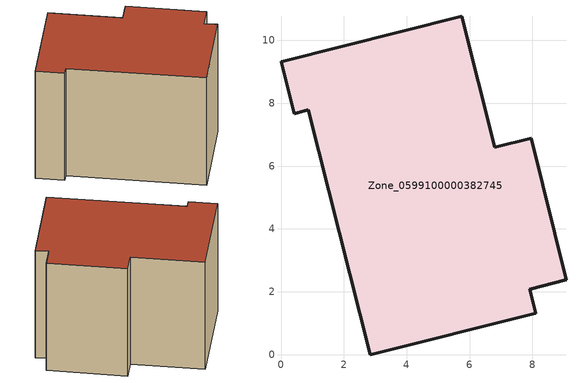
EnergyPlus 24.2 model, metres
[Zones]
Zone_0599100000382745
 floor ground (C_G): 6.8,6.61 7.97,6.89 9.07,2.38 7.92,2.08 8.11,1.32 2.84,0 0.87,7.79 0.41,7.67 0,9.32 5.75,10.77 z0
 wall outside (C_F): 2.84,0 8.11,1.32 7.92,2.08 9.07,2.38 7.97,6.89 6.8,6.61 5.75,10.77 0,9.32 0.41,7.67 0.87,7.79 2.84,0 z0:7.35
 roof outside (C_R): 5.75,10.77 0,9.32 0.41,7.67 0.87,7.79 2.84,0 8.11,1.32 7.92,2.08 9.07,2.38 7.97,6.89 6.8,6.61 z7.35
[BUILDING]
Pand.0599100000382745: North Axis=0; Terrain=City; Loads Convergence Tolerance Value=0.04; Temperature Convergence Tolerance Value=0.4; Solar Distribution=FullExterior; Maximum Number of Warmup Days=25; Minimum Number of Warmup Days=1
[Site:Location]
Rotterdam.The.Hague.AP_ZH_NLD Design_Conditions: Latitude=51.96; Longitude=4.45; Time Zone=1; Elevation=-4.5
[SITE:GROUNDTEMPERATURE:BUILDINGSURFACE]
18, 18, 18, 18, 18, 18, 18, 18, 18, 18, 18, 18
[MATERIAL] Thermal Absorptance=0.9; Solar Absorptance=0.7; Visible Absorptance=0.7
Name | Roughness | Thickness | Conductivity | Density | Specific Heat
G.TC.1992-2005 | MediumSmooth | 0.15 | 0.06 | 540 | 1210
F.TC.1992-2005 | Rough | 0.3 | 0.12 | 1920 | 840
R.TC.1992-2005 | MediumRough | 0.2 | 0.08 | 1500 | 1000
[CONSTRUCTION]
C_G: G.TC.1992-2005
C_F: F.TC.1992-2005
C_R: R.TC.1992-2005
[ZONE]
Zone_0599100000382745: Type=1; Multiplier=1; Ceiling Height=Autocalculate; Volume=Autocalculate; Floor Area=autocalculate; Part of Total Floor Area=Yes
[ZONEINFILTRATION:DESIGNFLOWRATE]
Infil_Zone_0599100000382745: Zone or ZoneList or Space or SpaceList=Zone_0599100000382745; Schedule=AlwaysOn; Design Flow Rate Calculation Method=Flow/Area; Flow Rate per Floor Area=0.0015; Constant Term Coefficient=1; Temperature Term Coefficient=0; Velocity Term Coefficient=0; Velocity Squared Term Coefficient=0
[HVACTEMPLATE:ZONE:IDEALLOADSAIRSYSTEM]
Zone_0599100000382745: Maximum Heating Supply Air Temperature=50; Minimum Cooling Supply Air Temperature=13; Maximum Heating Supply Air Humidity Ratio=0.0156; Minimum Cooling Supply Air Humidity Ratio=0.0077; Heating Limit=NoLimit; Cooling Limit=NoLimit; Dehumidification Control Type=ConstantSensibleHeatRatio; Cooling Sensible Heat Ratio=0.7; Dehumidification Setpoint=60; Humidification Control Type=None; Humidification Setpoint=30; Outdoor Air Method=None; Outdoor Air Flow Rate per Person=0.00944; Outdoor Air Flow Rate per Zone Floor Area=0; Outdoor Air Flow Rate per Zone=0; Demand Controlled Ventilation Type=None; Outdoor Air Economizer Type=NoEconomizer; Heat Recovery Type=None; Sensible Heat Recovery Effectiveness=0.7; Latent Heat Recovery Effectiveness=0.65
[ZONECONTROL:THERMOSTAT]
ThermostatControl_Zone_0599100000382745: Zone or ZoneList=Zone_0599100000382745; Control Type Schedule=DualSetpointControlType; Control 1=Thermostat_Zone_0599100000382745; Temperature Difference Between Cutout And Setpoint=0
[THERMOSTATSETPOINT:DUALSETPOINT]
Thermostat_Zone_0599100000382745: Heating Setpoint Temperature Schedule=HeatingSetpoint_Zone_0599100000382745; Cooling Setpoint Temperature Schedule=CoolingSetpoint_Zone_0599100000382745
[SCHEDULE:COMPACT]
HeatingSetpoint_Zone_0599100000382745: Through: 12/31, For: AllDays, Until: 24:00, 21
CoolingSetpoint_Zone_0599100000382745: Through: 12/31, For: AllDays, Until: 24:00, 24
DualSetpointControlType: Through: 12/31, For: AllDays, Until: 24:00, 4
AlwaysOn: Through: 12/31, For: AllDays, Until: 24:00, 1
